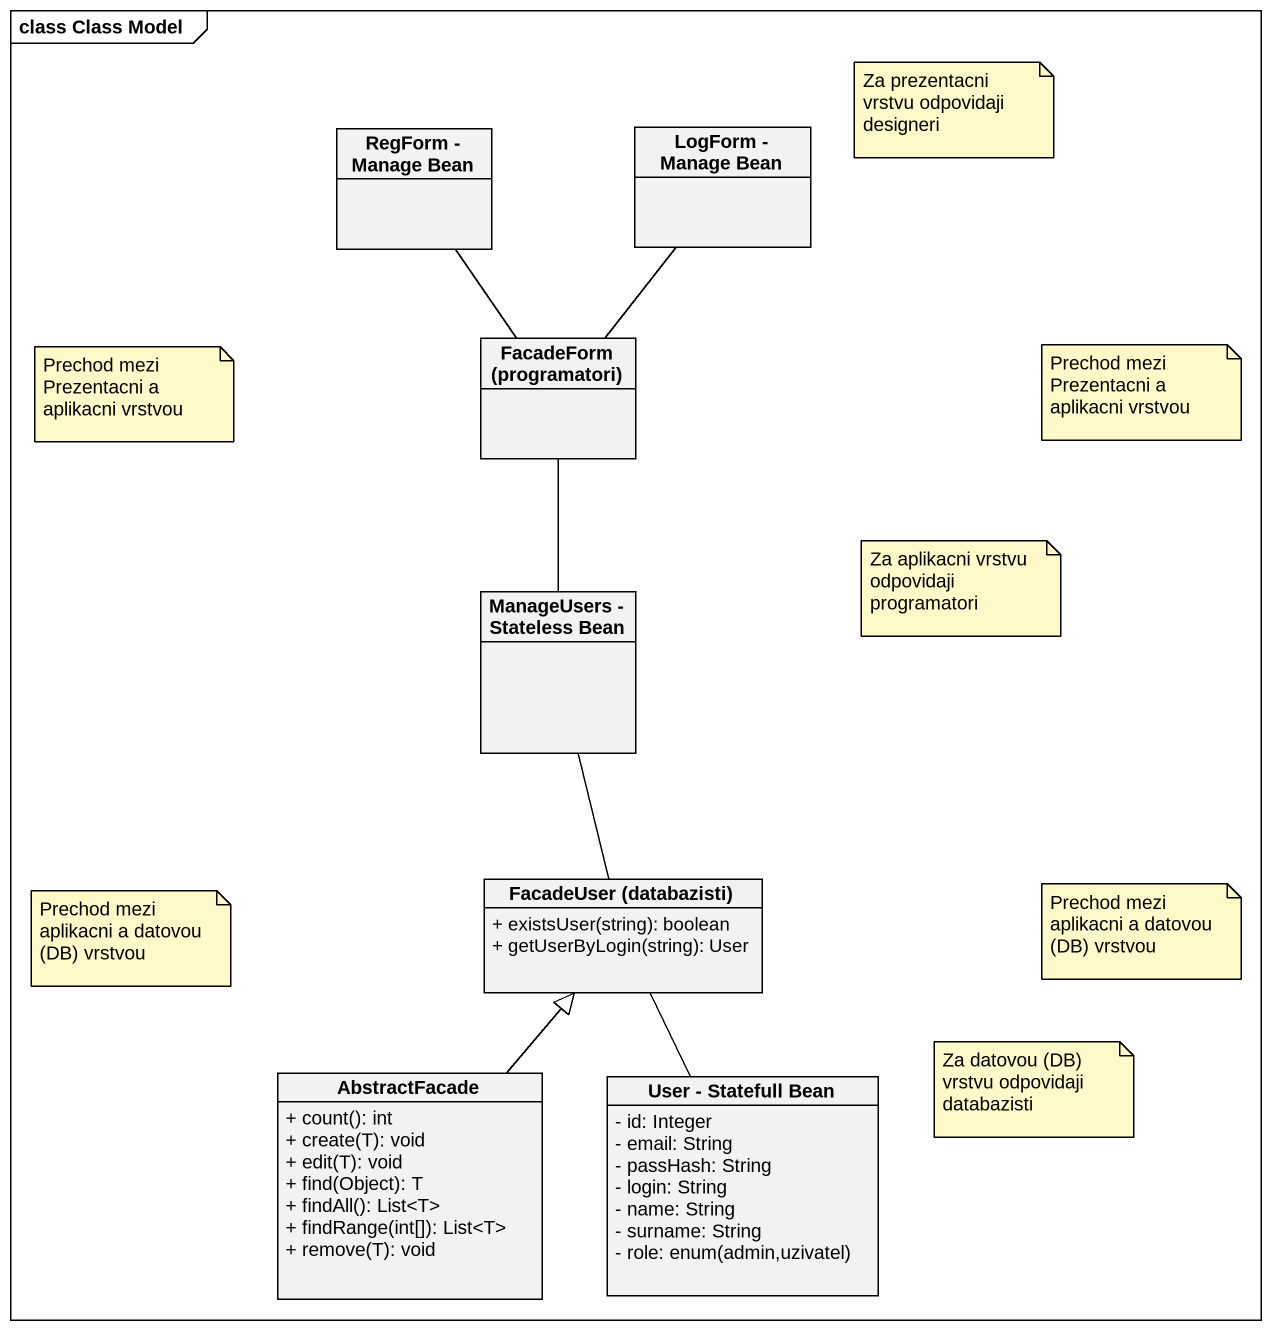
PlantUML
@startuml
mainframe class Class Model
hide circle
hide empty members
skinparam classAttributeIconSize 0
class "RegForm - Manage Bean" as RegForm_Manage_Bean
class "LogForm - Manage Bean" as LogForm_Manage_Bean
class "FacadeForm (programatori)" as FacadeForm_programatori
class "ManageUsers - Stateless Bean" as ManageUsers_Stateless_Bean
class "FacadeUser (databazisti)" as FacadeUser_databazisti {
  + existsUser(string): boolean
  + getUserByLogin(string): User
}
class AbstractFacade {
  + count(): int
  + create(T): void
  + edit(T): void
  + find(Object): T
  + findAll(): List<T>
  + findRange(int[]): List<T>
  + remove(T): void
}
class "User - Statefull Bean" as User_Statefull_Bean {
  - id: Integer
  - email: String
  - passHash: String
  - login: String
  - name: String
  - surname: String
  {field} - role: enum(admin,uzivatel)
}
FacadeForm_programatori -up- RegForm_Manage_Bean
FacadeForm_programatori -up- LogForm_Manage_Bean
ManageUsers_Stateless_Bean -up- FacadeForm_programatori
ManageUsers_Stateless_Bean -- FacadeUser_databazisti
FacadeUser_databazisti -- User_Statefull_Bean
AbstractFacade -up-|> FacadeUser_databazisti
note as N1
  Za prezentacni vrstvu odpovidaji designeri
end note
note as N2
  Prechod mezi Prezentacni a aplikacni vrstvou
end note
note as N3
  Prechod mezi Prezentacni a aplikacni vrstvou
end note
note as N4
  Za aplikacni vrstvu odpovidaji programatori
end note
note as N5
  Prechod mezi aplikacni a datovou (DB) vrstvou
end note
note as N6
  Prechod mezi aplikacni a datovou (DB) vrstvou
end note
note as N7
  Za datovou (DB) vrstvu odpovidaji databazisti
end note
@enduml
